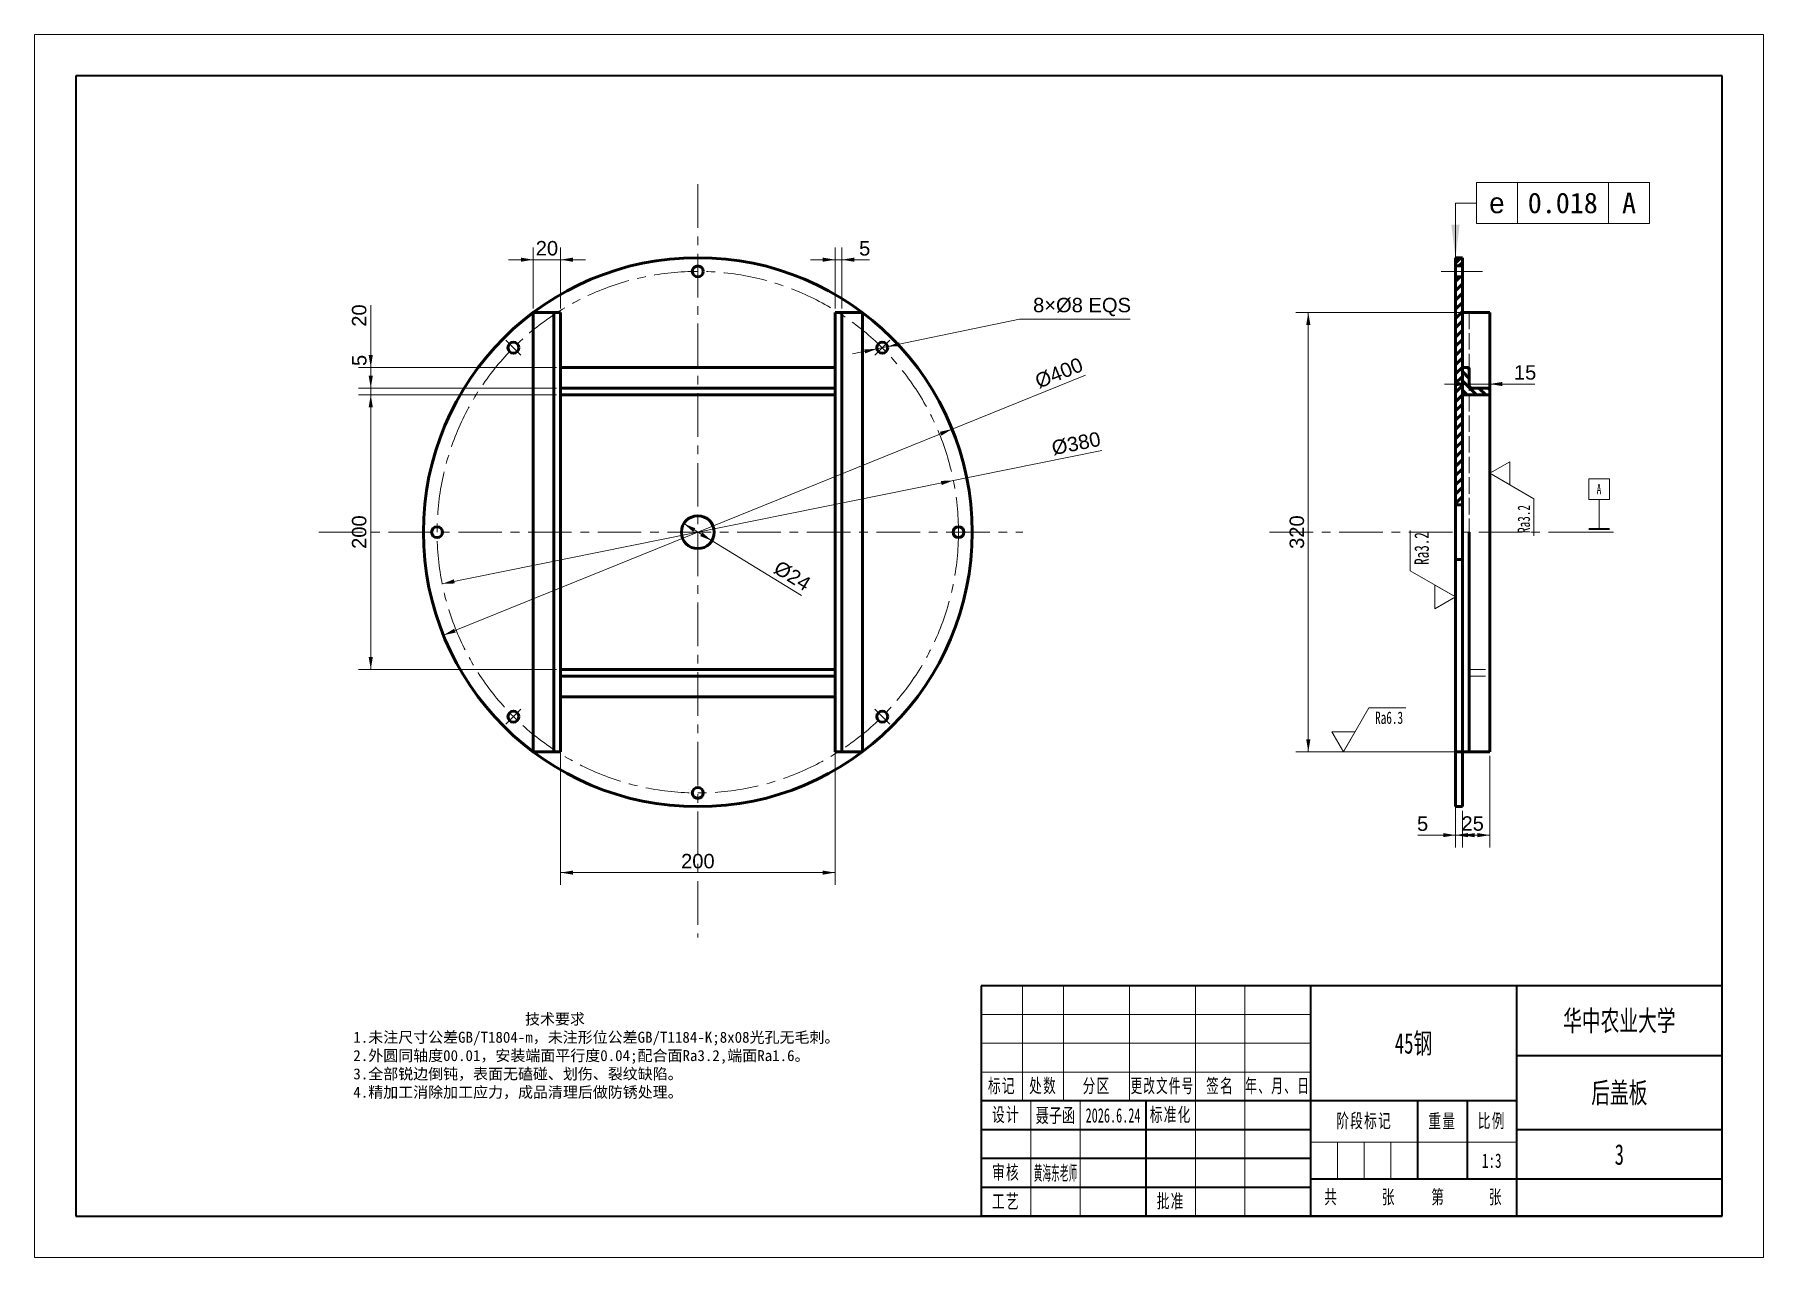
# Model space of a CAD drawing. Header units: millimetres. Extents: x 827 to 2087, y 6 to 897.
import ezdxf
from ezdxf.enums import TextEntityAlignment as Align

# ---------------------------------------------------------------- set-up
doc = ezdxf.new("R2010")
doc.units = ezdxf.units.MM
for name, pattern in [('ACAD_ISO02W100', [15, 12, -3]), ('CENTER', [50.8, 31.75, -6.35, 6.35, -6.35]), ('点画线', [18, 12, -2, 2, -2])]:
    doc.linetypes.add(name, pattern=pattern)
doc.layers.get('0').update_dxf_attribs({"lineweight": 18})
for name, color, linetype, lineweight in [('中心线层', 1, '点画线', 18), ('尺寸线层', 3, 'Continuous', 18), ('点划线', 1, 'CENTER', 18), ('粗实线', 7, 'Continuous', 50), ('粗实线层', 7, 'Continuous', 35), ('细实线层', 7, 'Continuous', 18), ('虚线', 2, 'ACAD_ISO02W100', 18)]:
    doc.layers.add(name, color=color, linetype=linetype, lineweight=lineweight)
doc.styles.get("Standard").update_dxf_attribs({"font": ''})
doc.styles.add('工程图文字', font='')
doc.styles.add('标准', font='', dxfattribs={"width": 0.667})
doc.styles.get('Standard').set_extended_font_data('arial')
doc.styles.get('工程图文字').set_extended_font_data('宋体')
doc.styles.get('标准').set_extended_font_data('宋体')
doc.dimstyles.new('工程图样式', dxfattribs={"dimscale": 3, "dimtxt": 3.5, "dimasz": 3, "dimexe": 3, "dimexo": 1, "dimgap": 1, "dimtad": 1, "dimdsep": 46, "dimtxsty": 'Standard', "dimcen": 1.5, "dimdle": 6, "dimaunit": 1, "dimadec": 0, "dimazin": 0, "dimtfac": 1, "dimtmove": 0, "dimatfit": 3, "dimfxl": 1, "dimtolj": 1, "dimarcsym": 0})
doc.dimstyles.new('角度标注', dxfattribs={"dimscale": 3, "dimtxt": 3.5, "dimasz": 3, "dimexe": 3, "dimexo": 1, "dimgap": 1, "dimtad": 1, "dimtih": 1, "dimtoh": 1, "dimdsep": 46, "dimtxsty": 'Standard', "dimcen": 1.5, "dimdle": 6, "dimaunit": 1, "dimadec": 0, "dimazin": 0, "dimtfac": 1, "dimtmove": 0, "dimatfit": 3, "dimfxl": 1, "dimtolj": 1, "dimarcsym": 0})
pattern_1 = [(135, (0, 0), (-3.367596, -3.367596), [])]

# ---------------------------------------------------------------- blocks, each defined once
blk = doc.blocks.new('*X6')
at = {"layer": '粗实线'}
blk.add_circle((0, 0), 4, dxfattribs=at)
blk = doc.blocks.new('*X5')
at = {"layer": '粗实线'}
blk.add_blockref('*X6', (0, 0), dxfattribs=at)
blk = doc.blocks.new('*X4')
blk.add_blockref('*X5', (0, 0))
blk = doc.blocks.new('*X3')
blk.add_blockref('*X4', (0, 0))
blk = doc.blocks.new('*X2')
at = {"color": 0, "linetype": 'ByBlock', "lineweight": -2}
blk.add_blockref('*X3', (0, 190), dxfattribs=at)
for p, rotation in [((-134.4, 134.4), 45), ((134.4, 134.4), 315), ((-190, 0), 90), ((190, 0), 270), ((-134.4, -134.4), 135), ((134.4, -134.4), 225), ((0, -190), 180)]:
    blk.add_blockref('*X3', p, dxfattribs=dict(at, rotation=rotation))
blk = doc.blocks.new('*X7')
at = {"layer": '尺寸线层', "linetype": 'Continuous'}
for points in [[(1190.1, 733.2), (1181.1, 734.7), (1181.1, 731.7)], [(1210.1, 733.2), (1219.1, 734.7), (1219.1, 731.7)]]:
    blk.add_hatch(color=0, dxfattribs=at).paths.add_polyline_path(points, flags=0)
at = {"layer": '尺寸线层', "color": 0, "linetype": 'Continuous'}
for p, q in [((1172.1, 733.2), (1228.1, 733.2)), ((1190.1, 697.7), (1190.1, 742.2)), ((1210.1, 697.7), (1210.1, 742.2))]:
    blk.add_line(p, q, dxfattribs=at)
at = {"layer": '尺寸线层', "color": 0, "insert": (1200.1, 741.5), "char_height": 10.5, "width": 30.364, "attachment_point": 5}
blk.add_mtext('20', dxfattribs=at)
blk = doc.blocks.new('_CAXARROW')
blk.add_hatch(color=0).paths.add_polyline_path([(0, 0), (-1, 0.125), (-1, -0.125)], flags=0)
blk = doc.blocks.new('*X9')
at = {"layer": '尺寸线层', "linetype": 'Continuous'}
for points in [[(1872.3, 642.6), (1863.3, 641.1), (1863.3, 644.1)], [(1887.3, 642.6), (1896.3, 641.1), (1896.3, 644.1)]]:
    blk.add_hatch(color=0, dxfattribs=at).paths.add_polyline_path(points, flags=0)
at = {"layer": '尺寸线层', "color": 0, "linetype": 'Continuous'}
for p, q in [((1887.3, 642.6), (1854.3, 642.6)), ((1872.3, 644.7), (1872.3, 651.6)), ((1887.3, 644.8), (1887.3, 651.6)), ((1887.3, 642.6), (1920.1, 642.6))]:
    blk.add_line(p, q, dxfattribs=at)
at = {"layer": '尺寸线层', "color": 0, "insert": (1913, 651), "char_height": 10.5, "width": 28.267, "attachment_point": 5}
blk.add_mtext('15', dxfattribs=at)
blk = doc.blocks.new('*X10')
at = {"layer": '尺寸线层', "linetype": 'Continuous'}
for points in [[(1440.5, 668.2), (1432, 664.9), (1431.4, 667.8)], [(1448.3, 669.8), (1457.4, 670.2), (1456.8, 673.1)]]:
    blk.add_hatch(color=0, dxfattribs=at).paths.add_polyline_path(points, flags=0)
at = {"layer": '尺寸线层', "color": 0, "linetype": 'Continuous'}
for q in [(1422.9, 664.5), (1625.1, 689.9)]:
    blk.add_line((1544.6, 689.9), q, dxfattribs=at)
at = {"layer": '尺寸线层', "color": 0, "insert": (1590.1, 698.7), "char_height": 10.5, "width": 139.973, "attachment_point": 5}
blk.add_mtext('8×%%C8 EQS', dxfattribs=at)
blk = doc.blocks.new('*X11')
at = {"layer": '尺寸线层', "linetype": 'Continuous'}
for points in [[(1410.1, 733.2), (1401.1, 734.7), (1401.1, 731.7)], [(1415.1, 733.2), (1424.1, 734.7), (1424.1, 731.7)]]:
    blk.add_hatch(color=0, dxfattribs=at).paths.add_polyline_path(points, flags=0)
at = {"layer": '尺寸线层', "color": 0, "linetype": 'Continuous'}
for p, q in [((1392.1, 733.2), (1415.1, 733.2)), ((1410.1, 697.7), (1410.1, 742.2)), ((1415.1, 697.7), (1415.1, 742.2)), ((1415.1, 733.2), (1435.2, 733.2))]:
    blk.add_line(p, q, dxfattribs=at)
at = {"layer": '尺寸线层', "color": 0, "insert": (1431.7, 741.4), "char_height": 10.5, "width": 21, "attachment_point": 5}
blk.add_mtext('5', dxfattribs=at)
blk = doc.blocks.new('*X12')
at = {"layer": '尺寸线层', "linetype": 'Continuous'}
for points in [[(1210.1, 286.6), (1219.1, 288.1), (1219.1, 285.1)], [(1410.1, 286.6), (1401.1, 288.1), (1401.1, 285.1)]]:
    blk.add_hatch(color=0, dxfattribs=at).paths.add_polyline_path(points, flags=0)
at = {"layer": '尺寸线层', "color": 0, "linetype": 'Continuous'}
for p, q in [((1210.1, 411.7), (1210.1, 277.6)), ((1410.1, 411.7), (1410.1, 277.6)), ((1210.1, 286.6), (1410.1, 286.6))]:
    blk.add_line(p, q, dxfattribs=at)
at = {"layer": '尺寸线层', "color": 0, "insert": (1310.1, 294.9), "char_height": 10.5, "width": 46.674, "attachment_point": 5}
blk.add_mtext('200', dxfattribs=at)
blk = doc.blocks.new('*X13')
at = {"layer": '尺寸线层', "linetype": 'Continuous'}
for points in [[(1071.7, 634.7), (1073.2, 625.7), (1070.2, 625.7)], [(1071.7, 434.7), (1073.2, 443.7), (1070.2, 443.7)]]:
    blk.add_hatch(color=0, dxfattribs=at).paths.add_polyline_path(points, flags=0)
at = {"layer": '尺寸线层', "color": 0, "linetype": 'Continuous'}
for p, q in [((1207.1, 634.7), (1062.7, 634.7)), ((1071.7, 634.7), (1071.7, 434.7)), ((1207.1, 434.7), (1062.7, 434.7))]:
    blk.add_line(p, q, dxfattribs=at)
at = {"layer": '尺寸线层', "color": 0, "insert": (1063.3, 534.7), "char_height": 10.5, "width": 46.674, "attachment_point": 5, "rotation": 90}
blk.add_mtext('200', dxfattribs=at)
blk = doc.blocks.new('*X14')
at = {"layer": '尺寸线层', "linetype": 'Continuous'}
for points in [[(1071.7, 639.7), (1073.2, 648.7), (1070.2, 648.7)], [(1071.7, 634.7), (1073.2, 625.7), (1070.2, 625.7)]]:
    blk.add_hatch(color=0, dxfattribs=at).paths.add_polyline_path(points, flags=0)
at = {"layer": '尺寸线层', "color": 0, "linetype": 'Continuous'}
for p, q in [((1071.7, 663.3), (1071.7, 616.7)), ((1207.1, 639.7), (1062.7, 639.7)), ((1207.1, 634.7), (1062.7, 634.7))]:
    blk.add_line(p, q, dxfattribs=at)
at = {"layer": '尺寸线层', "color": 0, "insert": (1063.4, 659.8), "char_height": 10.5, "width": 21, "attachment_point": 5, "rotation": 90}
blk.add_mtext('5', dxfattribs=at)
blk = doc.blocks.new('*X15')
at = {"layer": '尺寸线层', "linetype": 'Continuous'}
for points in [[(1071.7, 654.7), (1073.2, 663.7), (1070.2, 663.7)], [(1071.7, 634.7), (1073.2, 625.7), (1070.2, 625.7)]]:
    blk.add_hatch(color=0, dxfattribs=at).paths.add_polyline_path(points, flags=0)
at = {"layer": '尺寸线层', "color": 0, "linetype": 'Continuous'}
for p, q in [((1071.7, 700.1), (1071.7, 616.7)), ((1207.1, 654.7), (1062.7, 654.7)), ((1207.1, 634.7), (1062.7, 634.7))]:
    blk.add_line(p, q, dxfattribs=at)
at = {"layer": '尺寸线层', "color": 0, "insert": (1063.3, 692.5), "char_height": 10.5, "width": 30.364, "attachment_point": 5, "rotation": 90}
blk.add_mtext('20', dxfattribs=at)
blk = doc.blocks.new('*X16')
at = {"layer": '尺寸线层', "linetype": 'Continuous'}
for points in [[(1755, 694.7), (1756.5, 685.7), (1753.5, 685.7)], [(1755, 374.7), (1756.5, 383.7), (1753.5, 383.7)]]:
    blk.add_hatch(color=0, dxfattribs=at).paths.add_polyline_path(points, flags=0)
at = {"layer": '尺寸线层', "color": 0, "linetype": 'Continuous'}
for p, q in [((1884.3, 694.7), (1746, 694.7)), ((1755, 694.7), (1755, 374.7)), ((1884.3, 374.7), (1746, 374.7))]:
    blk.add_line(p, q, dxfattribs=at)
at = {"layer": '尺寸线层', "color": 0, "insert": (1746.7, 534.7), "char_height": 10.5, "width": 46.29, "attachment_point": 5, "rotation": 90}
blk.add_mtext('320', dxfattribs=at)
blk = doc.blocks.new('*X17')
at = {"layer": '尺寸线层', "linetype": 'Continuous'}
for points in [[(1862.3, 313.9), (1871.3, 315.4), (1871.3, 312.4)], [(1887.3, 313.9), (1878.3, 315.4), (1878.3, 312.4)]]:
    blk.add_hatch(color=0, dxfattribs=at).paths.add_polyline_path(points, flags=0)
at = {"layer": '尺寸线层', "color": 0, "linetype": 'Continuous'}
for p, q in [((1862.3, 371.7), (1862.3, 304.9)), ((1887.3, 371.7), (1887.3, 304.9)), ((1862.3, 313.9), (1887.3, 313.9))]:
    blk.add_line(p, q, dxfattribs=at)
at = {"layer": '尺寸线层', "color": 0, "insert": (1874.8, 322.3), "char_height": 10.5, "width": 30.604, "attachment_point": 5}
blk.add_mtext('25', dxfattribs=at)
blk = doc.blocks.new('*X18')
at = {"layer": '尺寸线层', "linetype": 'Continuous'}
for points in [[(1862.3, 313.9), (1853.3, 312.4), (1853.3, 315.4)], [(1867.3, 313.9), (1876.3, 312.4), (1876.3, 315.4)]]:
    blk.add_hatch(color=0, dxfattribs=at).paths.add_polyline_path(points, flags=0)
at = {"layer": '尺寸线层', "color": 0, "linetype": 'Continuous'}
for p, q in [((1862.3, 331.7), (1862.3, 304.9)), ((1867.3, 331.7), (1867.3, 304.9)), ((1862.3, 313.9), (1834.8, 313.9)), ((1885.3, 313.9), (1862.3, 313.9))]:
    blk.add_line(p, q, dxfattribs=at)
at = {"layer": '尺寸线层', "color": 0, "insert": (1838.3, 322.2), "char_height": 10.5, "width": 21, "attachment_point": 5}
blk.add_mtext('5', dxfattribs=at)
blk = doc.blocks.new('$CAXA_FRAME_13B17AC1$')
at = {"layer": '粗实线层'}
for p, q in [((-200, 138.5), (-200, -138.5)), ((200, 138.5), (-200, 138.5)), ((200, -138.5), (200, 138.5)), ((-200, -138.5), (200, -138.5))]:
    blk.add_line(p, q, dxfattribs=at)
at = {"layer": '细实线层'}
for p, q in [((210, 148.5), (-210, 148.5)), ((-210, 148.5), (-210, -148.5)), ((210, -148.5), (210, 148.5)), ((-210, -148.5), (210, -148.5))]:
    blk.add_line(p, q, dxfattribs=at)
blk = doc.blocks.new('$CAXA_TITLE_151E506F$')
at = {"layer": '粗实线层'}
for p, q in [((0, 56), (-180, 56)), ((-180, 56), (-180, 0)), ((-100, 56), (-100, 0)), ((-50, 56), (-50, 0)), ((0, 0), (0, 56)), ((0, 39), (-50, 39)), ((-50, 28), (-180, 28)), ((-140, 28), (-140, 0)), ((-74, 28), (-74, 9)), ((-62, 28), (-62, 9)), ((-100, 21), (-180, 21)), ((0, 21), (-50, 21)), ((-100, 14), (-180, 14)), ((0, 9), (-100, 9)), ((-100, 7), (-180, 7)), ((0, 0), (-180, 0))]:
    blk.add_line(p, q, dxfattribs=at)
at = {"layer": '细实线层'}
for p, q in [((-170, 56), (-170, 28)), ((-160, 56), (-160, 28)), ((-144, 56), (-144, 28)), ((-128, 56), (-128, 0)), ((-116, 56), (-116, 0)), ((-100, 49), (-180, 49)), ((-100, 42), (-180, 42)), ((-100, 35), (-180, 35)), ((-168, 28), (-168, 0)), ((-156, 28), (-156, 0)), ((-50, 18), (-100, 18)), ((-93.5, 18), (-93.5, 9)), ((-87, 18), (-87, 9)), ((-80.5, 18), (-80.5, 9))]:
    blk.add_line(p, q, dxfattribs=at)
at = {"layer": '尺寸线层', "attachment_point": 5, "line_spacing_factor": 1.369753, "style": '标准'}
for s, insert, char_height, width in [('\\T1.1;标记', (-175, 31.5), 3.386, 18), ('\\T1.1;处数', (-165, 31.5), 3.386, 18), ('\\T1.1;分区', (-152, 31.5), 3.386, 30), ('\\T1.1;{\\W0.60886;更改文件号}', (-136, 31.5), 3.3865, 30), ('\\T1.1;签名', (-122, 31.5), 3.386, 22), ('\\T1.1;{\\W0.622239;年、月、日}', (-108, 31.5), 3.3865, 30), ('\\T1.1;设计', (-174, 24.5), 3.386, 22), ('\\T1.1;标准化', (-134, 24.5), 3.386, 22), ('\\T1.1;阶段标记', (-87, 23), 3.386, 50), ('\\T1.1;重量', (-68, 23), 3.386, 22), ('\\T1.1;比例', (-56, 23), 3.386, 22), ('\\T1.1;审核', (-174, 10.5), 3.386, 22), ('\\T1.1;工艺', (-174, 3.5), 3.386, 22), ('\\T1.1;批准', (-134, 3.5), 3.386, 22), ('\\T1.1;共', (-95, 4.5), 3.386, 8), ('\\T1.1;张', (-81, 4.5), 3.386, 8), ('\\T1.1;第', (-69, 4.5), 3.386, 8), ('\\T1.1;张', (-55, 4.5), 3.386, 8)]:
    blk.add_mtext(s, dxfattribs=dict(at, insert=insert, char_height=char_height, width=width))
at = {"layer": '尺寸线层', "style": '标准'}
for tag, height, width, p in [('标记C', 3.54, 0.667, (-175, 52.5)), ('处数C', 3.54, 0.667, (-165, 52.5)), ('分区C', 3.54, 0.667, (-152, 52.5)), ('更改文件号C', 3.54, 0.512156, (-136, 52.5)), ('更改签名C', 3.54, 0.459969, (-122, 52.5)), ('更改日期C', 3.54, 0.62723, (-108, 52.5)), ('单位名称', 5.05, 0.667, (-25, 47.5)), ('标记B', 3.54, 0.667, (-175, 45.5)), ('处数B', 3.54, 0.667, (-165, 45.5)), ('分区B', 3.54, 0.667, (-152, 45.5)), ('更改文件号B', 3.54, 0.512156, (-136, 45.5)), ('更改签名B', 3.54, 0.459969, (-122, 45.5)), ('更改日期B', 3.54, 0.62723, (-108, 45.5)), ('材料名称', 5.05, 0.667, (-75, 42)), ('标记A', 3.54, 0.667, (-175, 38.5)), ('处数A', 3.54, 0.667, (-165, 38.5)), ('分区A', 3.54, 0.667, (-152, 38.5)), ('更改文件号A', 3.54, 0.512156, (-136, 38.5)), ('更改签名A', 3.54, 0.459969, (-122, 38.5)), ('更改日期A', 3.54, 0.62723, (-108, 38.5)), ('图纸名称', 5.05, 0.667, (-25, 30)), ('设计', 3.54, 0.667, (-162, 24.5)), ('设计日期', 3.54, 0.667, (-148, 24.5)), ('标准化', 3.54, 0.667, (-122, 24.5)), ('标准化日期', 3.54, 0.569556, (-108, 24.5)), ('图纸编号', 5.05, 0.667, (-25, 15)), ('审核', 3.54, 0.667, (-162, 10.5)), ('审核日期', 3.54, 0.667, (-148, 10.5)), ('阶段标记S', 3.54, 0.229984, (-96.75, 13.5)), ('阶段标记A', 3.54, 0.229984, (-90.25, 13.5)), ('阶段标记B', 3.54, 0.229984, (-83.75, 13.5)), ('阶段标记C', 3.54, 0.229984, (-77.25, 13.5)), ('重量', 3.54, 0.667, (-68, 13.5)), ('图纸比例', 3.54, 0.524733, (-56, 13.5)), ('工艺', 3.54, 0.667, (-162, 3.5)), ('工艺日期', 3.54, 0.667, (-148, 3.5)), ('批准', 3.54, 0.667, (-122, 3.5)), ('批准日期', 3.54, 0.667, (-108, 3.5)), ('页数', 3.54, 0.667, (-88, 4.5)), ('页码', 3.54, 0.667, (-62, 4.5)), ('投影符号', 3.54, 0.667, (-25, 4.5))]:
    blk.add_attdef(tag, text='', height=height, dxfattribs=dict(at, width=width)).set_placement(p, align=Align.MIDDLE_CENTER)
blk = doc.blocks.new('*X21')
at = {"layer": '尺寸线层', "color": 0, "linetype": 'Continuous'}
for p, q in [((0, 0), (14.5, 8.4)), ((0, 0), (32, -18.5)), ((14.5, 8.4), (14.5, -8.4)), ((32, -18.5), (32, -45.5))]:
    blk.add_line(p, q, dxfattribs=at)
at = {"layer": '尺寸线层', "color": 0, "style": '标准', "width": 0.667}
blk.add_text('Ra3.2', height=9, rotation=90, dxfattribs=at).set_placement((24.8, -33.3), align=Align.MIDDLE_CENTER)
blk = doc.blocks.new('*X22')
at = {"layer": '尺寸线层', "color": 0, "linetype": 'Continuous'}
for p, q in [((-33, 19.1), (-33, 48.3)), ((0, 0), (-33, 19.1)), ((-15, -8.7), (-15, 8.7)), ((0, 0), (-15, -8.7))]:
    blk.add_line(p, q, dxfattribs=at)
at = {"layer": '尺寸线层', "color": 0, "style": '标准', "width": 0.667}
blk.add_text('Ra3.2', height=10.5, rotation=90, dxfattribs=at).set_placement((-24.7, 35.3), align=Align.MIDDLE_CENTER)
blk = doc.blocks.new('*X23')
at = {"layer": '尺寸线层', "color": 0, "linetype": 'Continuous'}
for p, q in [((0, 0), (18.5, 32)), ((18.5, 32), (45.5, 32)), ((0, 0), (-8.4, 14.5)), ((-8.4, 14.5), (8.4, 14.5))]:
    blk.add_line(p, q, dxfattribs=at)
at = {"layer": '尺寸线层', "color": 0, "style": '标准', "width": 0.667}
blk.add_text('Ra6.3', height=9, dxfattribs=at).set_placement((33.3, 24.8), align=Align.MIDDLE_CENTER)
blk = doc.blocks.new('*X24')
at = {"layer": '尺寸线层', "linetype": 'Continuous'}
for points in [[(1496.3, 572.3), (1487.8, 569), (1487.2, 572)], [(1123.8, 497), (1132.9, 497.3), (1132.3, 500.3)]]:
    blk.add_hatch(color=0, dxfattribs=at).paths.add_polyline_path(points, flags=0)
at = {"layer": '尺寸线层', "color": 0, "linetype": 'Continuous'}
blk.add_line((1604.5, 594.1), (1123.8, 497), dxfattribs=at)
at = {"layer": '尺寸线层', "color": 0, "insert": (1585.8, 599.2), "char_height": 10.5, "width": 69.178, "attachment_point": 5, "rotation": 11.4204}
blk.add_mtext('%%C380', dxfattribs=at)
blk = doc.blocks.new('*X25')
at = {"layer": '尺寸线层', "linetype": 'Continuous'}
for points in [[(1495.4, 609.8), (1487.6, 605), (1486.5, 607.8)], [(1124.7, 459.6), (1133.6, 461.5), (1132.5, 464.3)]]:
    blk.add_hatch(color=0, dxfattribs=at).paths.add_polyline_path(points, flags=0)
at = {"layer": '尺寸线层', "color": 0, "linetype": 'Continuous'}
blk.add_line((1592.5, 649.1), (1124.7, 459.6), dxfattribs=at)
at = {"layer": '尺寸线层', "color": 0, "insert": (1573.3, 650.6), "char_height": 10.5, "width": 69.178, "attachment_point": 5, "rotation": 22.0559}
blk.add_mtext('%%C400', dxfattribs=at)
blk = doc.blocks.new('*X26')
at = {"layer": '尺寸线层', "linetype": 'Continuous'}
for points in [[(1299.8, 540.9), (1306.7, 534.9), (1308.3, 537.5)], [(1320.3, 528.4), (1311.8, 531.8), (1313.4, 534.4)]]:
    blk.add_hatch(color=0, dxfattribs=at).paths.add_polyline_path(points, flags=0)
at = {"layer": '尺寸线层', "color": 0, "linetype": 'Continuous'}
blk.add_line((1385.7, 488.5), (1299.8, 540.9), dxfattribs=at)
at = {"layer": '尺寸线层', "color": 0, "insert": (1378.9, 502.8), "char_height": 10.5, "width": 52.852, "attachment_point": 5, "rotation": 328.6345}
blk.add_mtext('%%C24', dxfattribs=at)
blk = doc.blocks.new('*X27')
at = {"layer": '尺寸线层', "linetype": 'Continuous', "lineweight": -2}
blk.add_hatch(color=0, dxfattribs=at).paths.add_polyline_path([(0, 0), (-3, 24), (3, 24)], flags=0)
at = {"layer": '尺寸线层', "color": 0, "linetype": 'Continuous', "lineweight": -2}
for p, q in [((15.2, 54.8), (45.2, 54.8)), ((15.2, 24.8), (15.2, 54.8)), ((45.2, 54.8), (45.2, 24.8)), ((45.2, 54.8), (141.5, 54.8)), ((111.5, 54.8), (111.5, 24.8)), ((141.5, 54.8), (141.5, 24.8)), ((0, 0), (0, 39.8)), ((0, 39.8), (15.2, 39.8)), ((45.2, 24.8), (15.2, 24.8)), ((45.2, 24.8), (141.5, 24.8))]:
    blk.add_line(p, q, dxfattribs=at)
at = {"layer": '尺寸线层', "color": 0, "char_height": 15, "style": '工程图文字'}
for s, insert, width, attachment_point in [('{\\fCXGDT;e}', (30.2, 39.8), 30, 5), ('0.018', (52.7, 39.8), 102.737, 4), ('A', (126.5, 39.8), 30, 5)]:
    blk.add_mtext(s, dxfattribs=dict(at, insert=insert, width=width, attachment_point=attachment_point))
blk = doc.blocks.new('*X28')
at = {"layer": '尺寸线层', "color": 0, "lineweight": -2}
for p, q in [((7.5, 38.9), (-7.5, 38.9)), ((-7.5, 23.9), (-7.5, 38.9)), ((7.5, 38.9), (7.5, 23.9)), ((-7.5, 23.9), (7.5, 23.9)), ((0, 2.5), (0, 23.9))]:
    blk.add_line(p, q, dxfattribs=at)
at = {"layer": '尺寸线层', "color": 0, "linetype": 'Continuous', "lineweight": -2}
blk.add_line((-29.5, 0), (10.5, 0), dxfattribs=at)
at = {"layer": '尺寸线层', "color": 0, "lineweight": 35}
blk.add_line((-7.5, 2.5), (7.5, 2.5), dxfattribs=at)
at = {"layer": '尺寸线层', "color": 0, "lineweight": -2, "insert": (0, 31.4), "char_height": 7.5, "width": 15, "attachment_point": 5, "line_spacing_factor": 1.15057, "style": '标准'}
blk.add_mtext('\\T1.1;A', dxfattribs=at)

msp = doc.modelspace()

# ---------------------------------------------------------------- hatches: boundary and pattern name
at = {"layer": '粗实线'}
h = msp.add_hatch(dxfattribs=at)
h.set_pattern_fill('ANSI31', color=3, style=0, pattern_type=0)
h.paths.add_polyline_path([(1862.261, 728.658), (1867.261, 728.658), (1867.261, 734.658), (1862.261, 734.658)], flags=0)
h = msp.add_hatch(dxfattribs=at)
h.set_pattern_fill('ANSI31', color=3, style=0, pattern_type=0)
h.set_pattern_definition([(45, (0, 0), (-3.367596, 3.367596), [])])
h.paths.add_polyline_path([(1867.261, 720.658), (1862.261, 720.658), (1862.261, 554.658), (1867.261, 554.658)], flags=0)
h = msp.add_hatch(dxfattribs=at)
h.set_pattern_fill('ANSI31', color=3, style=0, pattern_type=0)
h.set_pattern_definition(pattern_1)
edge = h.paths.add_edge_path(flags=0)
edge.add_arc((1871.261, 653.658), 1, 0, 90)
edge.add_line((1871.261, 654.658), (1867.261, 654.658))
edge.add_line((1867.261, 654.658), (1867.261, 634.658))
edge.add_line((1867.261, 634.658), (1872.261, 634.658))
edge.add_line((1872.261, 634.658), (1872.261, 653.658))
h = msp.add_hatch(dxfattribs=at)
h.set_pattern_fill('ANSI31', color=3, style=0, pattern_type=0)
h.set_pattern_definition(pattern_1)
edge = h.paths.add_edge_path(flags=0)
edge.add_line((1887.261, 639.658), (1874.261, 639.658))
edge.add_arc((1874.261, 641.658), 2, 180, 270, ccw=False)
edge.add_line((1872.261, 641.658), (1872.261, 634.658))
edge.add_line((1872.261, 634.658), (1887.261, 634.658))
edge.add_line((1887.261, 634.658), (1887.261, 639.658))

# ---------------------------------------------------------------- linework, layer by layer
at = {"layer": '点划线'}
for p, q in [((1310.062, 788.26), (1310.062, 239.407)), ((1851.919, 724.658), (1882.019, 724.658)), ((1170.058, 674.663), (1181.029, 663.692)), ((1450.067, 674.663), (1439.096, 663.692)), ((1444.413, 669.008), (1450.067, 674.663)), ((1033.953, 534.658), (1546.998, 534.658)), ((1726.775, 534.658), (1937.466, 534.658)), ((1170.058, 394.654), (1181.029, 405.624)), ((1450.067, 394.654), (1439.096, 405.624))]:
    msp.add_line(p, q, dxfattribs=at)
msp.add_circle((1310.062, 534.658), 190, dxfattribs=at)
at = {"layer": '粗实线'}
for p, q in [((1310.062, 734.658), (1310.062, 734.658)), ((1867.261, 734.658), (1862.261, 734.658)), ((1862.261, 734.658), (1862.261, 554.658)), ((1867.261, 734.658), (1867.261, 554.658)), ((1862.261, 724.658), (1862.261, 728.658)), ((1862.261, 728.658), (1867.261, 728.658)), ((1862.261, 720.658), (1867.261, 720.658)), ((1190.062, 534.658), (1190.062, 694.658)), ((1190.062, 694.658), (1210.062, 694.658)), ((1205.062, 694.658), (1205.062, 634.658)), ((1210.062, 694.658), (1210.062, 634.658)), ((1430.062, 694.658), (1410.062, 694.658)), ((1410.062, 694.658), (1410.062, 634.658)), ((1415.062, 694.658), (1415.062, 634.658)), ((1430.062, 534.658), (1430.062, 694.658)), ((1867.261, 694.658), (1887.261, 694.658)), ((1867.261, 694.658), (1872.261, 694.658)), ((1887.261, 694.658), (1887.261, 554.658)), ((1867.261, 654.658), (1871.261, 654.658)), ((1872.261, 653.658), (1872.261, 641.658)), ((1872.261, 634.658), (1867.261, 634.658)), ((1872.261, 634.658), (1887.261, 634.658)), ((1874.261, 639.658), (1887.261, 639.658)), ((1862.261, 554.658), (1862.261, 534.658)), ((1867.261, 554.658), (1862.261, 554.658)), ((1867.261, 554.658), (1867.261, 514.658)), ((1887.261, 554.658), (1887.261, 534.658)), ((1190.062, 534.658), (1190.062, 374.658)), ((1430.062, 534.658), (1430.062, 374.658)), ((1862.261, 514.658), (1862.261, 534.658)), ((1872.261, 374.658), (1872.261, 534.658)), ((1887.261, 514.658), (1887.261, 534.658)), ((1862.261, 334.658), (1862.261, 514.658)), ((1867.261, 514.658), (1862.261, 514.658)), ((1867.261, 334.658), (1867.261, 514.658)), ((1887.261, 374.658), (1887.261, 514.658)), ((1205.062, 374.658), (1205.062, 434.658)), ((1210.062, 374.658), (1210.062, 434.658)), ((1410.062, 374.658), (1410.062, 434.658)), ((1415.062, 374.658), (1415.062, 434.658)), ((1872.261, 415.658), (1872.261, 427.658)), ((1190.062, 374.658), (1210.062, 374.658)), ((1430.062, 374.658), (1410.062, 374.658)), ((1862.261, 374.658), (1867.261, 374.658)), ((1867.261, 374.658), (1887.261, 374.658)), ((1867.261, 374.658), (1872.261, 374.658)), ((1862.261, 344.658), (1862.261, 340.658)), ((1867.261, 334.658), (1862.261, 334.658))]:
    msp.add_line(p, q, dxfattribs=at)
for points in [[(1190.062, 654.658), (1190.062, 414.658)], [(1410.062, 654.658), (1210.062, 654.658)], [(1430.062, 414.658), (1430.062, 654.658)], [(1205.062, 639.658), (1205.062, 429.658)], [(1410.062, 639.658), (1210.062, 639.658)], [(1415.062, 429.658), (1415.062, 639.658)], [(1210.062, 429.658), (1410.062, 429.658)], [(1210.062, 414.658), (1410.062, 414.658)]]:
    msp.add_lwpolyline(points, dxfattribs=at)
msp.add_lwpolyline([(1210.062, 634.658), (1210.062, 434.658), (1410.062, 434.658), (1410.062, 634.658)], close=True, dxfattribs=at)
for radius in [200, 12]:
    msp.add_circle((1310.062, 534.658), radius, dxfattribs=at)
for centre, radius, start, end in [((1871.261, 653.658), 1, 0, 90), ((1874.261, 641.658), 2, 180, 270)]:
    msp.add_arc(centre, radius, start, end, dxfattribs=at)
at = {"layer": '虚线'}
for p, q in [((1872.261, 694.658), (1872.261, 534.658)), ((1872.261, 434.658), (1887.261, 434.658)), ((1872.261, 429.658), (1887.261, 429.658))]:
    msp.add_line(p, q, dxfattribs=at)

# ---------------------------------------------------------------- block references
msp.add_blockref('*X2', (1310.062, 534.658))
at = {"layer": '中心线层', "xscale": 3, "yscale": 3, "zscale": 3}
msp.add_blockref('$CAXA_FRAME_13B17AC1$', (1456.694, 451.722), dxfattribs=at)
at = {"layer": '尺寸线层'}
ref = msp.add_blockref('$CAXA_TITLE_151E506F$', (2056.694, 36.222), dxfattribs=dict(at, xscale=3, yscale=3, zscale=3))
ref.add_attrib('单位名称', '华中农业大学', dxfattribs={"height": 15, "style": '标准', "width": 0.667}).set_placement((1981.694, 178.722), align=Align.MIDDLE_CENTER)
ref.add_attrib('图纸名称', '后盖板', dxfattribs={"height": 15, "style": '标准', "width": 0.667}).set_placement((1981.694, 126.222), align=Align.MIDDLE_CENTER)
ref.add_attrib('图纸编号', '3', dxfattribs={"height": 15, "style": '标准', "width": 0.667}).set_placement((1981.694, 81.222), align=Align.MIDDLE_CENTER)
ref.add_attrib('材料名称', '45钢', dxfattribs={"height": 15, "style": '标准', "width": 0.667}).set_placement((1831.694, 162.222), align=Align.MIDDLE_CENTER)
ref.add_attrib('图纸比例', '1:3', dxfattribs={"height": 10.5, "style": '标准', "width": 0.667}).set_placement((1888.694, 76.722), align=Align.MIDDLE_CENTER)
ref.add_attrib('设计', '聂子函', dxfattribs={"height": 10.5, "style": '标准', "width": 0.667}).set_placement((1570.694, 109.722), align=Align.MIDDLE_CENTER)
ref.add_attrib('设计日期', '2026.6.24', dxfattribs={"height": 10.5, "style": '标准', "width": 0.622479}).set_placement((1612.694, 109.722), align=Align.MIDDLE_CENTER)
ref.add_attrib('审核', '黄海东老师', dxfattribs={"height": 10.5, "style": '标准', "width": 0.429706}).set_placement((1570.694, 67.722), align=Align.MIDDLE_CENTER)

# ---------------------------------------------------------------- texts
at = {"layer": '尺寸线层', "insert": (1058.999, 183.973), "char_height": 8, "width": 406.50105, "attachment_point": 1, "style": '工程图文字'}
msp.add_mtext('                       技术要求\\P1.未注尺寸公差GB/T1804-m，未注形位公差GB/T1184-K;8x08光孔无毛刺。\\P2.外圆同轴度00.01，安装端面平行度0.04;配合面Ra3.2,端面Ra1.6。\\P3.全部锐边倒钝，表面无磕碰、划伤、裂纹缺陷。\\P4.精加工消除加工应力，成品清理后做防锈处理。', dxfattribs=at)

# ---------------------------------------------------------------- dimensions: what is measured, and where the dimension line sits
at = {"layer": '尺寸线层'}
for base, p1, p2, picture, middle in [((1210.062, 733.162), (1190.062, 694.658), (1210.062, 694.658), '*X7', (1200.062, 741.52)), ((1415.062, 733.162), (1410.062, 694.658), (1415.062, 694.658), '*X11', (1431.744, 741.432)), ((1410.062, 286.588), (1210.062, 414.658), (1410.062, 414.658), '*X12', (1310.062, 294.946)), ((1887.261, 313.92), (1862.261, 374.658), (1887.261, 374.658), '*X17', (1874.761, 322.278))]:
    dim = msp.add_linear_dim(base=base, p1=p1, p2=p2, dimstyle='角度标注', override={"dimscale": 3, "dimsah": 1, "dimldrblk": '_CAXARROW', "dimtfill": 1, "dimtzin": 8}, dxfattribs=at)
    dim.commit()
    dim.dimension.update_dxf_attribs({"geometry": picture, "text_midpoint": middle})
for p1, picture, middle in [((1210.062, 654.658), '*X15', (1063.312, 692.489)), ((1210.062, 639.658), '*X14', (1063.4, 659.825))]:
    dim = msp.add_linear_dim(base=(1071.67, 634.658), p1=p1, p2=(1210.062, 634.658), angle=270, dimstyle='工程图样式', override={"dimscale": 3, "dimsah": 1, "dimtmove": 0, "dimldrblk": '_CAXARROW', "dimtfill": 1, "dimtzin": 8}, dxfattribs=at)
    dim.commit()
    dim.dimension.update_dxf_attribs({"geometry": picture, "text_midpoint": middle, "dimtype": 160})
for p1, p2, override, picture, middle in [((1440.497, 668.193), (1448.329, 669.824), {"dimscale": 3, "dimpost": '8×%%C<> EQS', "dimsah": 1, "dimldrblk": '_CAXARROW', "dimtfill": 1, "dimtzin": 8}, '*X10', (1544.592, 689.874)), ((1124.699, 459.556), (1495.426, 609.76), {"dimscale": 3, "dimtih": 0, "dimtoh": 0, "dimpost": '%%C<>', "dimsah": 1, "dimtfill": 1, "dimtzin": 8}, '*X25', (1576.505, 642.61)), ((1123.824, 497.037), (1496.3, 572.279), {"dimscale": 3, "dimtih": 0, "dimtoh": 0, "dimpost": '%%C<>', "dimsah": 1, "dimtfill": 1, "dimtzin": 8}, '*X24', (1587.555, 590.713)), ((1299.816, 540.904), (1320.309, 528.412), {"dimscale": 3, "dimtih": 0, "dimtoh": 0, "dimpost": '%%C<>', "dimsah": 1, "dimtfill": 1, "dimtzin": 8}, '*X26', (1374.442, 495.414))]:
    dim = msp.add_diameter_dim_2p(p1=p1, p2=p2, dimstyle='角度标注', override=override, dxfattribs=at)
    dim.commit()
    dim.dimension.update_dxf_attribs({"geometry": picture, "text_midpoint": middle, "dimtype": 163})
for base, p1, p2, picture, middle in [((1755.028, 374.658), (1887.261, 694.658), (1887.261, 374.658), '*X16', (1746.67, 534.658)), ((1071.67, 434.658), (1210.062, 634.658), (1210.062, 434.658), '*X13', (1063.312, 534.658))]:
    dim = msp.add_linear_dim(base=base, p1=p1, p2=p2, angle=270, dimstyle='工程图样式', override={"dimscale": 3, "dimsah": 1, "dimldrblk": '_CAXARROW', "dimtfill": 1, "dimtzin": 8}, dxfattribs=at)
    dim.commit()
    dim.dimension.update_dxf_attribs({"geometry": picture, "text_midpoint": middle})
for base, p1, p2, picture, middle in [((1872.261, 642.61), (1887.261, 641.797), (1872.261, 641.658), '*X9', (1913.047, 650.968)), ((1862.261, 313.92), (1867.261, 334.658), (1862.261, 334.658), '*X18', (1838.285, 322.19))]:
    dim = msp.add_linear_dim(base=base, p1=p1, p2=p2, dimstyle='角度标注', override={"dimscale": 3, "dimsah": 1, "dimtmove": 0, "dimldrblk": '_CAXARROW', "dimtfill": 1, "dimtzin": 8}, dxfattribs=at)
    dim.commit()
    dim.dimension.update_dxf_attribs({"geometry": picture, "text_midpoint": middle, "dimtype": 160})

# ---------------------------------------------------------------- next in the draw order: wipeouts: each hides what was drawn before it
for points in [[(2003.801, 759.48), (2003.801, 789.48), (2003.801, 789.48), (1973.801, 789.48), (1973.801, 789.48), (1907.433, 789.48), (1907.433, 789.48), (1877.433, 789.48), (1877.433, 789.48), (1877.433, 776.13), (1877.433, 776.13), (1877.433, 774.48), (1877.433, 774.48), (1877.433, 759.48), (1877.433, 759.48), (1907.433, 759.48), (1907.433, 759.48), (1973.801, 759.48), (1973.801, 759.48)], [(1887.261, 577.538), (1901.805, 569.141), (1901.805, 569.141), (1901.805, 585.935), (1901.805, 585.935)], [(1959.512, 558.571), (1974.512, 558.571), (1974.512, 558.571), (1974.512, 573.571), (1974.512, 573.571), (1959.512, 573.571), (1959.512, 573.571)], [(1862.261, 487.461), (1847.261, 496.122), (1847.261, 496.122), (1847.261, 478.801), (1847.261, 478.801)], [(1780.577, 374.658), (1788.974, 389.202), (1788.974, 389.202), (1772.18, 389.202), (1772.18, 389.202)]]:
    msp.add_wipeout(points).dxf.layer = '尺寸线层'

# ---------------------------------------------------------------- next in the draw order: block references
for name, p in [('*X27', (1862.261, 734.658)), ('*X21', (1887.261, 577.538)), ('*X28', (1967.012, 534.658)), ('*X22', (1862.261, 487.461)), ('*X23', (1780.577, 374.658))]:
    msp.add_blockref(name, p, dxfattribs=at)

doc.saveas('drawing.dxf')
